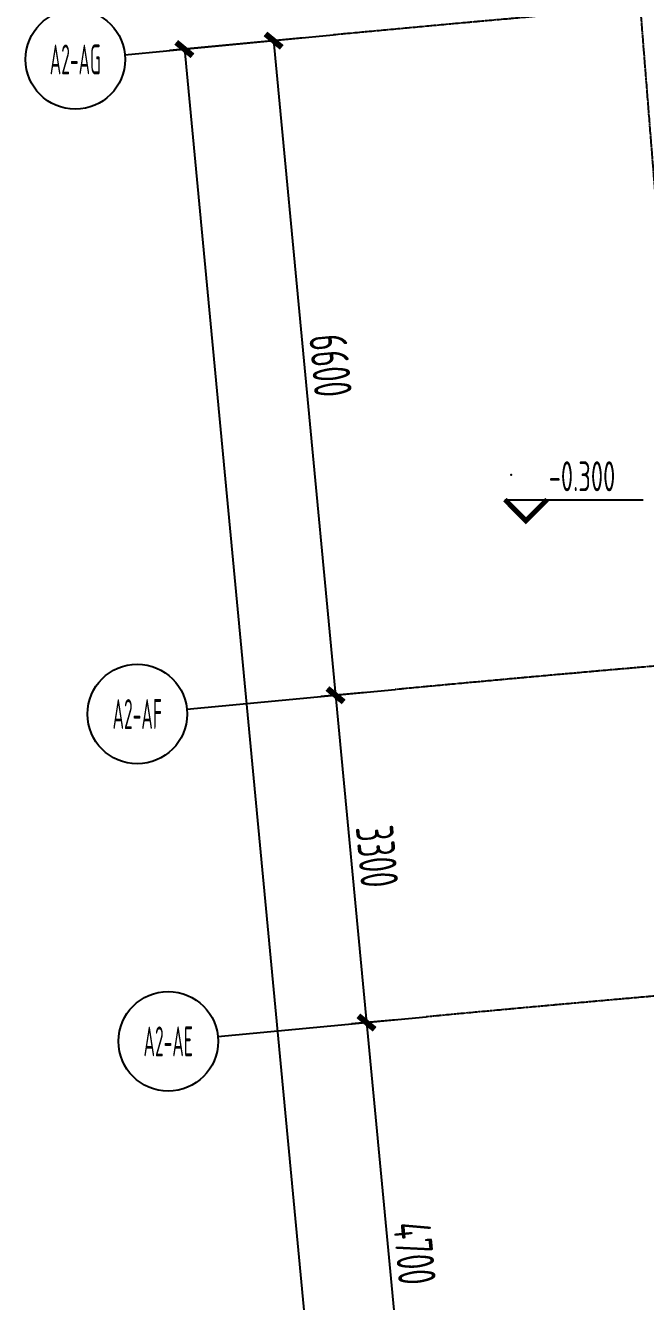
# Model space of a CAD drawing. Header units: millimetres. Extents: x 11639278 to 23698211, y -13072636 to -5537337.
# Drawn here: x 11745174 to 11751399, y -6385030 to -6372222 of the extents above; entities that cross this region are included whole.
import ezdxf
from ezdxf.enums import TextEntityAlignment as Align

# ---------------------------------------------------------------- set-up
doc = ezdxf.new("R2010")
doc.units = ezdxf.units.MM
doc.header["$LTSCALE"] = 10
doc.linetypes.add('A2-RG-AXIS$0$CENTER', pattern=[2, 1.25, -0.25, 0.25, -0.25])
doc.linetypes.add('A2-RG-AXIS$0$DOTE', pattern=[2.4200000000000004, 2, -0.2, 0.02, -0.2])
for name, color, linetype in [('A2-RG-AXIS$0$A-AXIS', 1, 'Continuous'), ('A2-RG-AXIS$0$A-DIMS-100', 1, 'Continuous'), ('A2-RG-AXIS$0$A-GRID', 1, 'A2-RG-AXIS$0$CENTER'), ('A2-RG-AXIS$0$A-SYMB', 4, 'Continuous'), ('A2-RI-F1$0$A-SYMB', 4, 'Continuous')]:
    doc.layers.add(name, color=color, linetype=linetype)
doc.styles.add('A2-RG-AXIS$0$ECADI', font='hzs.shx', dxfattribs={"width": 0.7, "bigfont": 'hztxt.shx'})
doc.styles.add('A2-RG-AXIS$0$XD2008', font='hzs.shx', dxfattribs={"width": 0.7, "bigfont": 'hztxt.shx'})
doc.styles.add('A2-RI-F1$0$XD2008', font='hzs.shx', dxfattribs={"width": 0.7, "bigfont": 'hztxt.shx'})
doc.dimstyles.new('A2-RG-AXIS$0$XD150$0', dxfattribs={"dimscale": 150, "dimtxt": 2.5, "dimasz": 1, "dimexe": 1, "dimexo": 2, "dimgap": 0.5, "dimtad": 1, "dimdec": 0, "dimdsep": 46, "dimtxsty": 'A2-RG-AXIS$0$XD2008', "dimblk": 'A2-RG-AXIS$0$_ArchTick', "dimcen": 2.5, "dimclrt": 4, "dimaunit": 1, "dimadec": 0, "dimazin": 0, "dimtfac": 1, "dimtdec": 0, "dimtmove": 2, "dimatfit": 3, "dimfxl": 0, "dimtolj": 1, "dimtzin": 0, "dimarcsym": 0})

# ---------------------------------------------------------------- blocks, each defined once
blk = doc.blocks.new('A2-RI-F1$0$ECADI-TAG-HGHT（国标）')
at = {"color": 1}
blk.add_line((-2.121320343559546, 2.121320343559546), (11.76789873223262, 2.121320343559546), dxfattribs=at)
at = {"color": 1, "const_width": 0.5}
blk.add_lwpolyline([(-2.121320343559546, 2.121320343559546), (0, 0), (2.121320343559546, 2.121320343559546)], dxfattribs=at)
at = {"color": 1}
blk.add_point((-1.480769230769231, 4.6), dxfattribs=at)
at = {"style": 'A2-RI-F1$0$XD2008', "width": 0.7}
blk.add_attdef('FL', text='', height=3, dxfattribs=at).set_placement((-2.688785023899595, 2.967328765217609), align=Align.RIGHT)
for tag, p in [('F.F.L.', (2.283611041903605, 2.967328765217609)), ('T.O.S.', (2.283611041903605, -1.104423031572336))]:
    blk.add_attdef(tag, p, '', height=3, dxfattribs=at)
blk = doc.blocks.new('A2-RI-F1')
at = {"layer": 'A2-RI-F1$0$A-SYMB', "xscale": 99.99999999989086, "yscale": 99.99999999989086, "zscale": 99.99999999989086}
blk.add_blockref('A2-RI-F1$0$ECADI-TAG-HGHT（国标）', (11750199.38684977, -6377193.867033307), dxfattribs=at).add_auto_attribs({'F.F.L.': '-0.300'})
blk = doc.blocks.new('A2-RG-AXIS$0$ECADI-TAG-GRID')
at = {"color": 13}
blk.add_circle((0, 0), 5, dxfattribs=at)
at = {"style": 'A2-RG-AXIS$0$ECADI', "width": 0.7}
blk.add_attdef('GRID', text='', height=5, dxfattribs=at).set_placement((0, 0), align=Align.MIDDLE)
blk = doc.blocks.new('A2-RG-AXIS$0$_ArchTick')
at = {"color": 0, "linetype": 'ByBlock', "const_width": 0.4}
blk.add_lwpolyline([(-0.5, -0.5), (0.5, 0.5)], dxfattribs=at)
blk = doc.blocks.new('*D771')
at = {"layer": 'A2-RG-AXIS$0$A-DIMS-100', "color": 0, "lineweight": -2, "ltscale": 3, "transparency": 16777216}
for p, q in [((11747963.88556423, -6372345.871100536), (11747515.88833237, -6372388.279594759)), ((11747665.22074294, -6372374.143430023), (11748287.21199136, -6378944.769495096)), ((11748585.87681264, -6378916.497165609), (11748137.87958079, -6378958.905659833))]:
    blk.add_line(p, q, dxfattribs=at)
at = {"layer": 'Defpoints', "color": 0, "ltscale": 3, "transparency": 16777216}
for p in [(11748262.55038537, -6372317.598771063), (11748884.54163378, -6378888.224836136), (11748287.21199136, -6378944.769495096)]:
    blk.add_point(p, dxfattribs=at)
at = {"layer": 'A2-RG-AXIS$0$A-DIMS-100', "color": 0, "lineweight": -2, "ltscale": 3, "transparency": 16777216, "xscale": 150, "yscale": 150, "zscale": 150}
for p, rotation in [((11747665.22074294, -6372374.143430023), 95.40764197919357), ((11748287.21199136, -6378944.769495096), 275.4076419791936)]:
    blk.add_blockref('A2-RG-AXIS$0$_ArchTick', p, dxfattribs=dict(at, rotation=rotation))
at = {"layer": 'A2-RG-AXIS$0$A-DIMS-100', "color": 4, "ltscale": 3, "transparency": 16777216, "insert": (11748237.54808565, -6375634.718174271), "char_height": 375, "attachment_point": 5, "rotation": 275.4076419791936, "style": 'A2-RG-AXIS$0$XD2008'}
blk.add_mtext('\\A1;6600', dxfattribs=at)
blk = doc.blocks.new('*D772')
at = {"layer": 'A2-RG-AXIS$0$A-DIMS-100', "color": 0, "lineweight": -2, "ltscale": 3, "transparency": 16777216}
for p, q in [((11748585.87681262, -6378916.497165409), (11748137.87958321, -6378958.905659095)), ((11748287.21199379, -6378944.76949446), (11748598.20761577, -6382230.082527213)), ((11748896.87243683, -6382201.810197951), (11748448.87520519, -6382244.218691848))]:
    blk.add_line(p, q, dxfattribs=at)
at = {"layer": 'Defpoints', "color": 0, "ltscale": 3, "transparency": 16777216}
for p in [(11748884.54163378, -6378888.224836138), (11748598.20761577, -6382230.082527213), (11749195.53725799, -6382173.53786868)]:
    blk.add_point(p, dxfattribs=at)
at = {"layer": 'A2-RG-AXIS$0$A-DIMS-100', "color": 0, "lineweight": -2, "ltscale": 3, "transparency": 16777216, "xscale": 150, "yscale": 150, "zscale": 150}
for p, rotation in [((11748287.21199379, -6378944.76949446), 95.40764194036541), ((11748598.20761577, -6382230.082527213), 275.4076419403654)]:
    blk.add_blockref('A2-RG-AXIS$0$_ArchTick', p, dxfattribs=dict(at, rotation=rotation))
at = {"layer": 'A2-RG-AXIS$0$A-DIMS-100', "color": 4, "ltscale": 3, "transparency": 16777216, "insert": (11748704.04152329, -6380562.687722724), "char_height": 375, "attachment_point": 5, "rotation": 275.4076419403654, "style": 'A2-RG-AXIS$0$XD2008'}
blk.add_mtext('\\A1;3300', dxfattribs=at)
blk = doc.blocks.new('*D773')
at = {"layer": 'A2-RG-AXIS$0$A-DIMS-100', "color": 0, "lineweight": -2, "ltscale": 3, "transparency": 16777216}
for p, q in [((11748896.87243683, -6382201.810197951), (11748448.87520831, -6382244.218691553)), ((11748598.20761889, -6382230.082526918), (11749041.14077747, -6386909.164725066)), ((11749339.80559858, -6386880.8923958), (11748891.80836689, -6386923.300889702))]:
    blk.add_line(p, q, dxfattribs=at)
at = {"layer": 'Defpoints', "color": 0, "ltscale": 3, "transparency": 16777216}
for p in [(11749195.53725799, -6382173.53786868), (11749638.47041973, -6386852.620066529), (11749041.14077747, -6386909.164725066)]:
    blk.add_point(p, dxfattribs=at)
at = {"layer": 'A2-RG-AXIS$0$A-DIMS-100', "color": 0, "lineweight": -2, "ltscale": 3, "transparency": 16777216, "xscale": 150, "yscale": 150, "zscale": 150}
for p, rotation in [((11748598.20761889, -6382230.082526918), 95.40764194036541), ((11749041.14077747, -6386909.164725066), 275.4076419403654)]:
    blk.add_blockref('A2-RG-AXIS$0$_ArchTick', p, dxfattribs=dict(at, rotation=rotation))
at = {"layer": 'A2-RG-AXIS$0$A-DIMS-100', "color": 4, "ltscale": 3, "transparency": 16777216, "insert": (11749081.00591669, -6384544.88533788), "char_height": 375, "attachment_point": 5, "rotation": 275.4076419403654, "style": 'A2-RG-AXIS$0$XD2008'}
blk.add_mtext('\\A1;4700', dxfattribs=at)
blk = doc.blocks.new('*D778')
at = {"layer": 'A2-RG-AXIS$0$A-DIMS-100', "color": 0, "lineweight": -2, "ltscale": 3, "transparency": 16777216}
for p, q in [((11747963.88556423, -6372345.871100547), (11746619.89386925, -6372473.096583162)), ((11746769.22627982, -6372458.960418426), (11749992.27078033, -6406506.738836592)), ((11751186.93006475, -6406393.649518713), (11749842.93836977, -6406520.875001329))]:
    blk.add_line(p, q, dxfattribs=at)
at = {"layer": 'Defpoints', "color": 0, "ltscale": 3, "transparency": 16777216}
for p in [(11748262.55038537, -6372317.598771073), (11751485.59488589, -6406365.377189239), (11749992.27078033, -6406506.738836592)]:
    blk.add_point(p, dxfattribs=at)
at = {"layer": 'A2-RG-AXIS$0$A-DIMS-100', "color": 0, "lineweight": -2, "ltscale": 3, "transparency": 16777216, "xscale": 150, "yscale": 150, "zscale": 150}
for p, rotation in [((11746769.22627982, -6372458.960418426), 95.40764197918442), ((11749992.27078033, -6406506.738836592), 275.4076419791845)]:
    blk.add_blockref('A2-RG-AXIS$0$_ArchTick', p, dxfattribs=dict(at, rotation=rotation))
at = {"layer": 'A2-RG-AXIS$0$A-DIMS-100', "color": 4, "ltscale": 3, "transparency": 16777216, "insert": (11748642.08024857, -6389458.111339218), "char_height": 375, "attachment_point": 5, "rotation": 275.4076419791844, "style": 'A2-RG-AXIS$0$XD2008'}
blk.add_mtext('\\A1;34200', dxfattribs=at)
blk = doc.blocks.new('A2-RG-AXIS')
at = {"layer": 'A2-RG-AXIS$0$A-AXIS', "ltscale": 3}
for p, q in [((11746171.89663739, -6372515.505077385), (11748262.55038537, -6372317.598771073)), ((11746793.8878858, -6379086.131142459), (11748884.54163378, -6378888.224836146)), ((11747104.88351001, -6382371.444174993), (11749195.53725798, -6382173.537868679))]:
    blk.add_line(p, q, dxfattribs=at)
at = {"layer": 'A2-RG-AXIS$0$A-GRID', "linetype": 'A2-RG-AXIS$0$DOTE'}
blk.add_line((11754299.23830291, -6409123.778387024), (11751111.0005629, -6369045.05068267), dxfattribs=at)
for radius, end in [(323299.9999999902, 95.40764405079874), (316699.9999999902, 95.40764403072032), (313399.9999999902, 95.40764402400131)]:
    blk.add_arc((11778730.70926435, -6694178.721949182), radius, 75.58928463849298, end, dxfattribs=at)
at = {"layer": 'A2-RG-AXIS$0$A-SYMB'}
ref = blk.add_blockref('A2-RG-AXIS$0$ECADI-TAG-GRID', (11745674.12193549, -6372562.625626499), dxfattribs=dict(at, xscale=100, yscale=100, zscale=100))
ref.add_attrib('GRID', 'A2-AG', dxfattribs={"layer": '0', "extrusion": (0, 0, -1), "height": 300.0000000000793, "style": 'A2-RG-AXIS$0$ECADI', "text_generation_flag": 2, "width": 0.5000000000051262}).set_placement((-11745674.12193549, -6372562.625626499), align=Align.MIDDLE)
ref = blk.add_blockref('A2-RG-AXIS$0$ECADI-TAG-GRID', (11746296.11318391, -6379133.251691572), dxfattribs=dict(at, xscale=100, yscale=100, zscale=100))
ref.add_attrib('GRID', 'A2-AF', dxfattribs={"layer": '0', "extrusion": (0, 0, -1), "height": 300.0000000000793, "style": 'A2-RG-AXIS$0$ECADI', "text_generation_flag": 2, "width": 0.5000000000051262}).set_placement((-11746296.11318391, -6379133.251691572), align=Align.MIDDLE)
ref = blk.add_blockref('A2-RG-AXIS$0$ECADI-TAG-GRID', (11746607.10880811, -6382418.564724107), dxfattribs=dict(at, xscale=100, yscale=100, zscale=100))
ref.add_attrib('GRID', 'A2-AE', dxfattribs={"layer": '0', "extrusion": (0, 0, -1), "height": 300.0000000000793, "style": 'A2-RG-AXIS$0$ECADI', "text_generation_flag": 2, "width": 0.5000000000051262}).set_placement((-11746607.10880811, -6382418.564724107), align=Align.MIDDLE)
at = {"layer": 'A2-RG-AXIS$0$A-DIMS-100', "ltscale": 3}
for p1, p2, distance, picture, middle in [((11748262.55038537, -6372317.598771073), (11751485.59488589, -6406365.377189239), -1499.9999998619455, '*D778', (11748642.08024857, -6389458.111339218)), ((11748262.55038537, -6372317.598771064), (11748884.54163378, -6378888.224836137), -600.0000001407649, '*D771', (11748237.54808565, -6375634.718174271))]:
    dim = blk.add_aligned_dim(p1=p1, p2=p2, distance=distance, dimstyle='A2-RG-AXIS$0$XD150$0', dxfattribs=at)
    dim.commit()
    dim.dimension.update_dxf_attribs({"geometry": picture, "text_midpoint": middle})
for base, p1, p2, picture, middle in [((11748598.20761577, -6382230.082527213), (11748884.54163378, -6378888.224836137), (11749195.53725799, -6382173.53786868), '*D772', (11748704.04152329, -6380562.687722724)), ((11749041.14077747, -6386909.164725066), (11749195.53725799, -6382173.53786868), (11749638.47041973, -6386852.620066527), '*D773', (11749081.00591669, -6384544.88533788))]:
    dim = blk.add_linear_dim(base=base, p1=p1, p2=p2, angle=95.40764194036545, dimstyle='A2-RG-AXIS$0$XD150$0', dxfattribs=at)
    dim.commit()
    dim.dimension.update_dxf_attribs({"geometry": picture, "text_midpoint": middle})

msp = doc.modelspace()

# ---------------------------------------------------------------- block references
for name in ['A2-RI-F1', 'A2-RG-AXIS']:
    msp.add_blockref(name, (0, 0))

doc.saveas('drawing.dxf')
